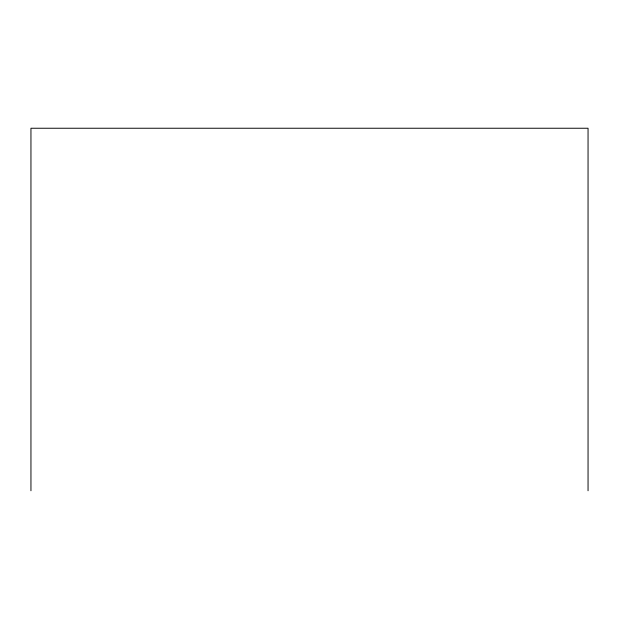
<?xml version="1.0" encoding="UTF-8"?>
<svg xmlns="http://www.w3.org/2000/svg" width="619" height="619" viewBox="0 0 619 619"><rect width="100%" height="100%" fill="white"/><g stroke="black" fill="none" stroke-linecap="round" stroke-linejoin="round"><path stroke-width="0.93" d="M588.05 490.759L588.05 128.241L30.95 128.241L30.95 490.759"/></g></svg>
